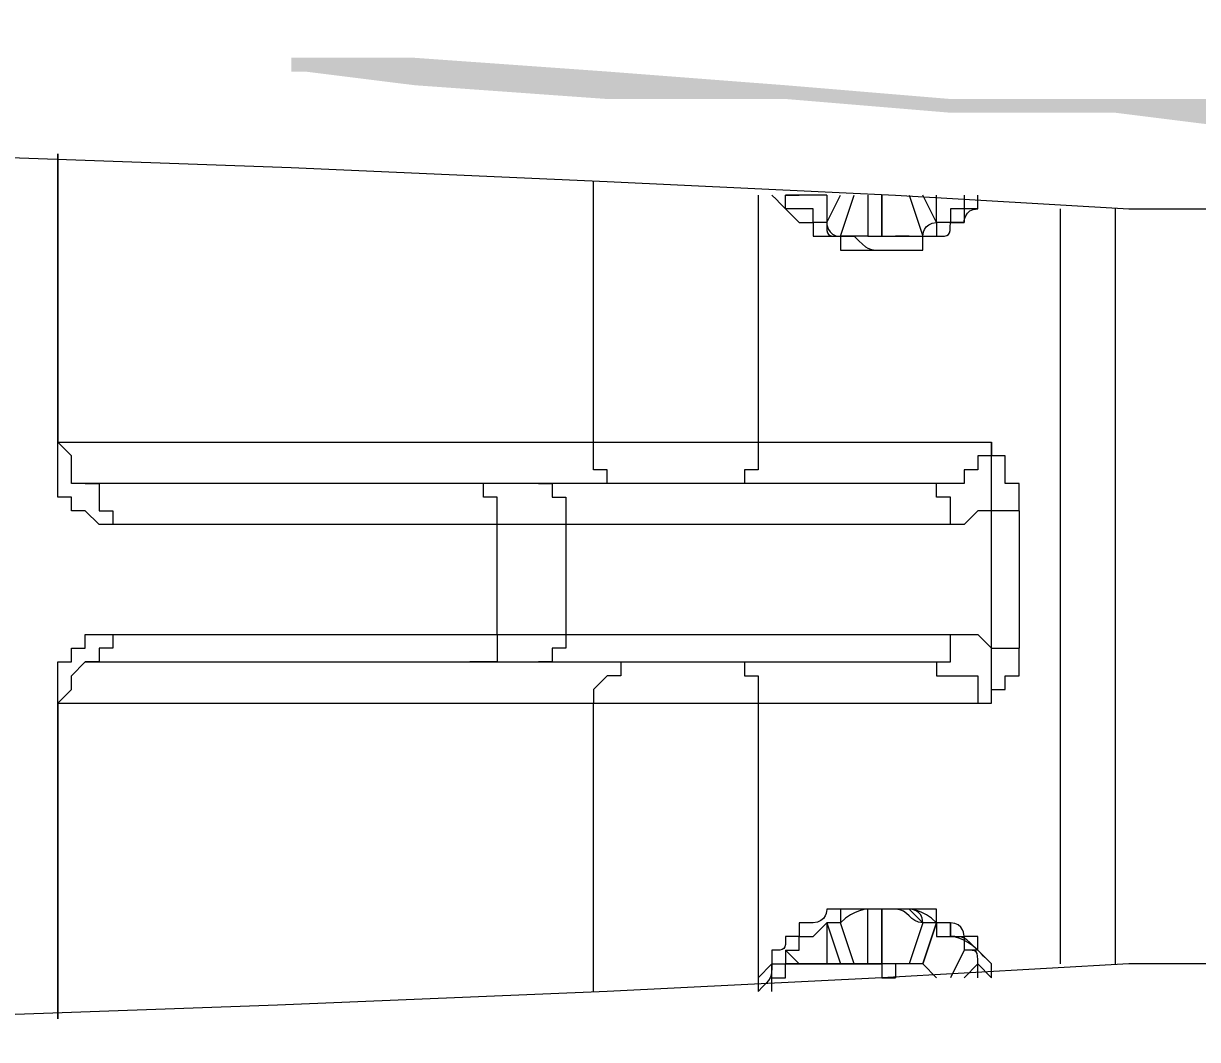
# Model space of a CAD drawing. Header units: millimetres. Extents: x 25083 to 52777, y 24772 to 45779.
# Drawn here: x 39403.09 to 39434.84, y 33843.13 to 33870.61 of the extents above; entities that cross this region are included whole.
import ezdxf

# ---------------------------------------------------------------- set-up
doc = ezdxf.new("R2010")
doc.units = ezdxf.units.MM
doc.styles.get("Standard").update_dxf_attribs({"font": ''})
doc.styles.get('Standard').set_extended_font_data('SimSun')
doc.dimstyles.new('ISO-25', dxfattribs={"dimtxt": 2.5, "dimasz": 2.5, "dimexe": 1.25, "dimexo": 0.625, "dimtad": 1, "dimtxsty": 'Standard', "dimcen": 2.5, "dimadec": 0, "dimazin": 0, "dimtfac": 1, "dimtmove": 0, "dimatfit": 3, "dimfxl": 1, "dimarcsym": 0})

# ---------------------------------------------------------------- blocks, each defined once
blk = doc.blocks.new('*D925')
at = {"color": 0, "lineweight": -2}
for p, q in [((29677.862, 34881.662), (29677.862, 32448.293)), ((40733.017, 34757.645), (40733.017, 32448.293)), ((29680.362, 32449.543), (40730.517, 32449.543))]:
    blk.add_line(p, q, dxfattribs=at)
at = {"color": 0}
for points in [[(29680.362, 32449.96), (29680.362, 32449.127), (29677.862, 32449.543)], [(40730.517, 32449.127), (40730.517, 32449.96), (40733.017, 32449.543)]]:
    blk.add_solid(points, dxfattribs=at)
at = {"layer": 'DEFPOINTS', "color": 0}
for p in [(29677.862, 34882.287), (40733.017, 34758.27), (40733.017, 32449.543)]:
    blk.add_point(p, dxfattribs=at)
at = {"color": 0, "insert": (35205.439, 32451.628), "char_height": 2.5, "attachment_point": 5}
blk.add_mtext('11055,15', dxfattribs=at)
blk = doc.blocks.new('zw$D2F4')
h = blk.add_hatch(color=7)
edge = h.paths.add_edge_path(flags=0)
edge.add_spline(control_points=[(690.356, 101.752), (690.356, 101.752), (690.356, 90.983), (690.356, 90.983), (690.356, 90.983), (690.728, 90.983), (690.728, 90.983), (690.728, 90.983), (690.728, 93.954), (690.728, 93.954), (690.728, 93.954), (691.099, 98.039), (691.099, 98.039), (691.099, 98.039), (691.099, 101.752), (691.099, 101.752), (691.099, 101.752), (690.356, 101.752), (690.356, 101.752), (690.356, 101.752), (690.356, 101.752), (690.356, 101.752)], knot_values=[0, 0, 0, 0, 1, 1, 1, 2, 2, 2, 3, 3, 3, 4, 4, 4, 5, 5, 5, 6, 6, 6, 7, 7, 7, 7], degree=3, periodic=0)
edge = h.paths.add_edge_path(flags=0)
edge.add_spline(control_points=[(689.985, 80.585), (689.985, 80.585), (689.985, 80.214), (689.985, 80.214), (689.985, 80.214), (689.614, 77.243), (689.614, 77.243), (689.614, 77.243), (689.242, 72.044), (689.242, 72.044), (689.242, 72.044), (689.242, 67.216), (689.242, 67.216), (689.242, 67.216), (688.871, 62.76), (688.871, 62.76), (688.871, 62.76), (688.871, 58.303), (688.871, 58.303), (688.871, 58.303), (688.5, 55.332), (688.5, 55.332), (688.5, 55.332), (688.5, 52.733), (688.5, 52.733), (688.5, 52.733), (688.871, 52.733), (688.871, 52.733), (688.871, 52.733), (689.242, 55.332), (689.242, 55.332), (689.242, 55.332), (689.242, 55.332), (689.242, 55.332), (689.242, 55.332), (689.242, 62.76), (689.242, 62.76), (689.242, 62.76), (689.614, 67.216), (689.614, 67.216), (689.614, 67.216), (689.985, 72.044), (689.985, 72.044), (689.985, 72.044), (690.356, 77.243), (690.356, 77.243), (690.356, 77.243), (690.356, 80.585), (690.356, 80.585), (690.356, 80.585), (689.985, 80.585), (689.985, 80.585), (689.985, 80.585), (689.985, 80.585), (689.985, 80.585)], knot_values=[0, 0, 0, 0, 1, 1, 1, 2, 2, 2, 3, 3, 3, 4, 4, 4, 5, 5, 5, 6, 6, 6, 7, 7, 7, 8, 8, 8, 9, 9, 9, 10, 10, 10, 11, 11, 11, 12, 12, 12, 13, 13, 13, 14, 14, 14, 15, 15, 15, 16, 16, 16, 17, 17, 17, 18, 18, 18, 18], degree=3, periodic=0)
at = {"color": 7, "lineweight": 5}
for points in [[(665.847, 53.104), (665.847, 57.932), (665.475, 64.616), (665.104, 72.044), (664.733, 80.956), (664.361, 91.354), (663.99, 102.124)], [(688.128, 101.752), (687.757, 90.983), (687.386, 80.585)], [(672.903, 86.898), (664.361, 86.898)], [(664.361, 86.898), (672.903, 86.898)], [(672.903, 86.898), (673.274, 86.527)], [(672.903, 86.898), (672.903, 61.646)], [(672.903, 86.898), (673.645, 86.898)], [(673.645, 86.898), (674.017, 86.898), (674.017, 86.527), (674.388, 86.527), (674.388, 86.155), (674.759, 86.155), (674.759, 85.413)], [(677.73, 85.413), (677.73, 85.784), (678.102, 86.155), (678.102, 86.527), (678.473, 86.527), (678.473, 86.898), (679.216, 86.898)], [(678.844, 86.527), (679.587, 86.527), (679.958, 86.898)], [(679.216, 86.898), (679.958, 86.898)], [(687.757, 86.898), (679.958, 86.898)], [(679.958, 86.898), (687.757, 86.898)], [(679.958, 86.898), (679.958, 61.646)], [(673.274, 86.527), (673.645, 86.527)], [(673.645, 86.527), (674.017, 86.155)], [(678.844, 86.155), (678.844, 86.527)], [(674.017, 86.155), (674.017, 63.131)], [(674.759, 85.413), (674.388, 85.413), (674.388, 85.784), (674.017, 85.784), (674.017, 86.155)], [(678.844, 86.155), (678.844, 85.784), (678.102, 85.784), (678.102, 85.413), (677.73, 85.413)], [(678.844, 63.131), (678.844, 86.155)], [(674.759, 85.413), (674.759, 62.76)], [(677.73, 62.76), (677.73, 85.413)], [(687.386, 80.585), (687.014, 72.044)], [(674.759, 75.015), (674.017, 75.015), (674.017, 75.386), (674.017, 75.757)], [(677.73, 75.015), (678.473, 75.015), (678.473, 75.386), (678.844, 75.386), (678.844, 75.757)], [(674.759, 75.015), (677.73, 75.015)], [(674.759, 73.158), (674.388, 73.158), (674.388, 73.529), (674.017, 73.529), (674.017, 73.9)], [(678.844, 73.9), (678.844, 73.529), (678.473, 73.529), (678.473, 73.158), (678.102, 73.158), (677.73, 73.158)], [(677.73, 73.158), (674.759, 73.158)], [(665.104, 72.415), (672.903, 72.415)], [(674.017, 71.672), (673.645, 71.672), (673.645, 72.044), (673.274, 72.415), (672.903, 72.415)], [(678.844, 71.672), (678.844, 72.044), (679.216, 72.044), (679.216, 72.415), (679.587, 72.415), (679.958, 72.415)], [(679.958, 72.415), (687.014, 72.415)], [(687.014, 72.044), (686.643, 64.245)], [(674.017, 68.701), (674.017, 68.33), (673.645, 68.33), (673.645, 67.959), (672.903, 67.959)], [(679.958, 67.959), (679.216, 67.959), (679.216, 68.33), (678.844, 68.33), (678.844, 68.701)], [(672.903, 67.959), (665.475, 67.959)], [(686.643, 67.959), (679.958, 67.959)], [(665.104, 67.587), (665.847, 67.587), (665.847, 67.216)], [(665.104, 67.587), (665.475, 67.587), (665.475, 67.216), (665.847, 67.216), (665.847, 66.102)], [(665.847, 66.845), (666.218, 67.216)], [(665.847, 63.502), (665.847, 67.216)], [(666.218, 67.216), (666.218, 66.845), (666.589, 66.845), (666.589, 66.473), (666.961, 66.102)], [(666.961, 66.473), (666.961, 66.845), (666.589, 66.845), (666.589, 67.216)], [(686.271, 67.216), (685.9, 66.845), (685.9, 66.473), (685.529, 66.473)], [(685.9, 66.102), (685.9, 66.473), (686.271, 66.473), (686.271, 67.216), (686.643, 67.216)], [(686.643, 67.216), (686.643, 66.845)], [(686.643, 66.102), (686.643, 67.216)], [(665.847, 66.102), (665.847, 64.616), (665.475, 64.616), (665.475, 64.245)], [(666.961, 66.102), (665.847, 65.731)], [(666.961, 66.102), (665.847, 66.102)], [(667.332, 64.988), (667.332, 66.102)], [(685.529, 66.102), (685.529, 65.731), (685.157, 65.731), (685.157, 64.988)], [(685.9, 66.102), (686.643, 65.731)], [(686.643, 66.102), (685.9, 66.102)], [(665.847, 65.359), (666.961, 65.731)], [(685.529, 65.731), (686.643, 65.359)], [(685.529, 64.988), (685.529, 65.731)], [(665.847, 64.988), (667.332, 64.988)], [(686.643, 64.988), (685.529, 64.988)], [(665.847, 64.616), (667.332, 64.616)], [(667.332, 64.616), (665.847, 64.616)], [(667.332, 63.502), (667.332, 64.616)], [(685.157, 64.616), (685.157, 63.502)], [(686.643, 64.616), (685.529, 64.616)], [(685.529, 64.616), (686.643, 64.616)], [(685.529, 63.874), (685.529, 64.245)], [(686.643, 64.245), (686.271, 57.932), (686.271, 53.104)], [(666.961, 63.502), (665.847, 63.874)], [(686.643, 63.874), (685.529, 63.502)], [(685.529, 63.874), (685.529, 63.131)], [(665.475, 63.131), (665.847, 63.502)], [(665.847, 63.502), (666.961, 63.131)], [(666.961, 63.131), (665.847, 63.502)], [(685.9, 63.131), (686.643, 63.502)], [(666.961, 63.131), (666.589, 63.131), (666.589, 62.388), (666.218, 62.388)], [(674.017, 63.131), (673.645, 63.131), (673.645, 62.017), (673.274, 62.017), (672.903, 62.017), (672.903, 61.646)], [(674.017, 63.131), (674.017, 62.76), (674.759, 62.76)], [(677.73, 62.76), (678.473, 62.76), (678.473, 63.131), (678.844, 63.131)], [(679.958, 61.646), (679.587, 61.646), (679.587, 62.017), (679.216, 62.017), (679.216, 62.388), (678.844, 62.388), (678.844, 62.76), (678.844, 63.131)], [(685.9, 62.76), (685.9, 63.131), (685.529, 63.131)], [(685.9, 62.76), (685.9, 63.131), (685.529, 63.131)], [(685.9, 63.131), (686.643, 63.131)], [(686.643, 62.388), (686.271, 62.388), (686.271, 62.76), (685.9, 62.76), (685.9, 63.131)], [(666.218, 62.388), (665.475, 62.76)], [(666.961, 62.76), (666.589, 62.76)], [(666.961, 62.76), (666.589, 62.76)], [(674.759, 62.76), (674.759, 62.017), (674.388, 61.646)], [(678.102, 61.646), (678.102, 62.017), (677.73, 62.388), (677.73, 62.76)], [(686.271, 62.017), (686.271, 62.388), (685.9, 62.388), (685.9, 62.76)], [(686.271, 62.017), (686.271, 62.388), (685.9, 62.388), (685.9, 62.76)], [(665.847, 62.017), (665.475, 62.388)], [(666.218, 62.017), (666.218, 62.388)], [(665.475, 62.017), (665.847, 62.017)], [(672.903, 61.646), (674.388, 61.646)], [(672.903, 61.646), (673.274, 61.646), (673.274, 61.274), (673.645, 61.274), (673.645, 60.903), (674.017, 60.903), (674.388, 60.903)], [(674.388, 61.646), (678.102, 61.646)], [(674.388, 61.646), (674.388, 60.903)], [(678.102, 60.903), (678.102, 61.646)], [(678.102, 61.646), (679.958, 61.646)], [(678.102, 60.903), (678.844, 60.903), (678.844, 61.274), (679.587, 61.274), (679.587, 61.646), (679.958, 61.646)], [(678.102, 60.903), (674.388, 60.903)], [(686.271, 59.789), (665.847, 59.789)], [(686.271, 58.303), (665.847, 58.303)]]:
    blk.add_lwpolyline(points, dxfattribs=at)
for points in [[(672.903, 86.898), (672.903, 86.898), (672.903, 86.898), (672.903, 86.898)], [(679.958, 86.898), (679.958, 86.898), (679.958, 86.898), (679.958, 86.898)], [(665.475, 67.959), (665.104, 67.959), (665.104, 67.959), (665.104, 67.959)], [(665.847, 67.587), (665.475, 67.587), (665.475, 67.587), (665.104, 67.959)], [(665.847, 67.587), (665.847, 67.587), (665.475, 67.959), (665.475, 67.959)], [(666.218, 67.587), (666.218, 67.587), (665.847, 67.587), (665.847, 67.587)], [(666.589, 67.216), (666.218, 67.216), (666.218, 67.216), (666.218, 67.587)], [(686.643, 67.587), (686.271, 67.216), (686.271, 67.216), (686.271, 67.216)], [(686.643, 67.587), (686.643, 67.587), (686.643, 67.587), (686.643, 67.587)], [(666.218, 67.216), (666.218, 67.216), (666.218, 67.216), (665.847, 67.216)], [(686.643, 67.216), (686.643, 67.216), (686.643, 67.216), (686.643, 67.216)], [(686.643, 67.216), (686.643, 67.216), (686.643, 67.216), (686.643, 67.216)], [(667.332, 66.102), (667.332, 66.102), (666.961, 66.102), (666.961, 66.473)], [(685.529, 66.473), (685.529, 66.102), (685.529, 66.102), (685.529, 66.102)], [(666.961, 66.102), (666.961, 66.102), (666.961, 66.102), (666.961, 66.102)], [(666.961, 65.731), (666.961, 66.102), (666.961, 66.102), (666.961, 66.102)], [(666.961, 65.731), (666.961, 66.102), (666.961, 66.102), (666.961, 66.102)], [(666.961, 66.102), (666.961, 66.102), (666.961, 66.102), (666.961, 66.102)], [(685.9, 66.102), (685.529, 66.102), (685.529, 66.102), (685.529, 65.731)], [(685.9, 66.102), (685.9, 66.102), (685.529, 66.102), (685.529, 65.731)], [(685.9, 66.102), (685.9, 66.102), (685.9, 66.102), (685.9, 66.102)], [(685.9, 66.102), (685.9, 66.102), (685.9, 66.102), (685.9, 66.102)], [(666.961, 65.731), (666.961, 65.731), (666.961, 65.731), (666.961, 65.731)], [(667.332, 65.731), (666.961, 65.731), (666.961, 65.731), (666.961, 65.731)], [(666.961, 65.731), (666.961, 65.731), (666.961, 65.731), (666.961, 65.731)], [(667.332, 64.988), (667.332, 64.988), (667.332, 65.359), (666.961, 65.731)], [(667.332, 65.359), (667.332, 65.359), (667.332, 65.731), (667.332, 65.731)], [(685.529, 65.731), (685.529, 65.731), (685.529, 65.731), (685.529, 65.731)], [(685.529, 65.731), (685.529, 65.731), (685.529, 65.359), (685.529, 65.359)], [(667.332, 64.616), (667.332, 64.988), (667.332, 64.988), (667.332, 65.359)], [(685.529, 65.359), (685.157, 64.988), (685.157, 64.988), (685.157, 64.616)], [(667.332, 64.616), (667.332, 64.616), (667.332, 64.988), (667.332, 64.988)], [(667.332, 64.988), (667.332, 64.988), (667.332, 64.988), (667.332, 64.988)], [(667.332, 64.616), (667.332, 64.616), (667.332, 64.988), (667.332, 64.988)], [(685.157, 64.988), (685.157, 64.988), (685.157, 64.616), (685.157, 64.616)], [(685.529, 64.988), (685.529, 64.988), (685.529, 64.616), (685.529, 64.616)], [(667.332, 64.245), (667.332, 64.245), (667.332, 64.245), (667.332, 64.616)], [(667.332, 64.616), (667.332, 64.616), (667.332, 64.616), (667.332, 64.616)], [(667.332, 64.245), (667.332, 64.245), (667.332, 64.616), (667.332, 64.616)], [(667.332, 64.245), (667.332, 64.245), (667.332, 64.616), (667.332, 64.616)], [(685.529, 64.616), (685.529, 64.245), (685.529, 64.245), (685.529, 64.245)], [(685.529, 64.616), (685.529, 64.616), (685.529, 64.616), (685.529, 64.616)], [(685.529, 64.616), (685.529, 64.616), (685.529, 64.245), (685.529, 64.245)], [(685.529, 64.616), (685.529, 64.616), (685.529, 64.245), (685.529, 64.245)], [(665.847, 64.245), (665.847, 64.245), (665.475, 64.245), (665.475, 64.245)], [(666.961, 63.502), (666.961, 63.874), (667.332, 63.874), (667.332, 64.245)], [(667.332, 63.874), (667.332, 63.874), (667.332, 64.245), (667.332, 64.245)], [(667.332, 64.245), (667.332, 64.245), (667.332, 64.245), (667.332, 64.245)], [(667.332, 63.874), (667.332, 63.874), (667.332, 64.245), (667.332, 64.245)], [(667.332, 63.874), (667.332, 63.874), (667.332, 64.245), (667.332, 64.245)], [(667.332, 63.874), (667.332, 63.874), (667.332, 64.245), (667.332, 64.245)], [(667.332, 63.874), (667.332, 63.874), (667.332, 64.245), (667.332, 64.245)], [(667.332, 64.245), (667.332, 64.245), (667.332, 64.245), (667.332, 64.245)], [(667.332, 64.245), (667.332, 64.245), (667.332, 64.245), (667.332, 64.245)], [(667.332, 64.245), (667.332, 64.245), (667.332, 64.245), (667.332, 64.245)], [(667.332, 64.245), (667.332, 64.245), (667.332, 64.245), (667.332, 64.245)], [(685.529, 64.245), (685.529, 64.245), (685.529, 64.245), (685.529, 63.874)], [(685.529, 64.245), (685.529, 64.245), (685.529, 64.245), (685.529, 64.245)], [(685.529, 64.245), (685.529, 63.874), (685.529, 63.874), (685.529, 63.874)], [(685.529, 64.245), (685.529, 63.874), (685.529, 63.874), (685.529, 63.874)], [(685.529, 64.245), (685.529, 64.245), (685.529, 64.245), (685.529, 64.245)], [(685.529, 64.245), (685.529, 63.874), (685.529, 63.502), (685.529, 63.502)], [(685.529, 64.245), (685.529, 63.874), (685.529, 63.874), (685.529, 63.874)], [(685.529, 64.245), (685.529, 64.245), (685.529, 64.245), (685.529, 64.245)], [(685.529, 64.245), (685.529, 64.245), (685.529, 64.245), (685.529, 64.245)], [(685.529, 64.245), (685.529, 64.245), (685.529, 64.245), (685.529, 64.245)], [(685.529, 64.245), (685.529, 64.245), (685.529, 64.245), (685.529, 64.245)], [(685.529, 64.245), (685.529, 64.245), (685.529, 64.245), (685.529, 64.245)], [(666.961, 63.131), (667.332, 63.502), (667.332, 63.874), (667.332, 63.874)], [(666.961, 63.502), (666.961, 63.502), (667.332, 63.874), (667.332, 63.874)], [(666.961, 63.502), (667.332, 63.502), (667.332, 63.874), (667.332, 63.874)], [(667.332, 63.874), (667.332, 63.874), (667.332, 63.874), (667.332, 63.874)], [(667.332, 63.874), (667.332, 63.874), (667.332, 63.874), (667.332, 63.874)], [(667.332, 63.874), (667.332, 63.874), (667.332, 63.874), (667.332, 63.874)], [(685.529, 63.874), (685.529, 63.874), (685.529, 63.874), (685.529, 63.874)], [(685.529, 63.874), (685.529, 63.874), (685.529, 63.502), (685.529, 63.502)], [(685.529, 63.874), (685.529, 63.874), (685.529, 63.874), (685.529, 63.874)], [(685.529, 63.874), (685.529, 63.874), (685.529, 63.874), (685.529, 63.874)], [(685.529, 63.874), (685.529, 63.874), (685.529, 63.502), (685.529, 63.502)], [(666.961, 63.502), (666.961, 63.502), (666.961, 63.502), (666.961, 63.502)], [(666.961, 62.76), (666.961, 63.131), (666.961, 63.131), (666.961, 63.502)], [(666.961, 63.131), (666.961, 63.502), (666.961, 63.502), (666.961, 63.502)], [(666.961, 63.131), (666.961, 63.502), (666.961, 63.502), (666.961, 63.502)], [(666.961, 63.502), (666.961, 63.502), (666.961, 63.502), (666.961, 63.502)], [(666.961, 63.131), (666.961, 63.502), (666.961, 63.502), (666.961, 63.502)], [(666.961, 63.502), (666.961, 63.502), (666.961, 63.502), (666.961, 63.502)], [(666.961, 63.131), (666.961, 63.502), (666.961, 63.502), (666.961, 63.502)], [(667.332, 63.131), (667.332, 63.131), (667.332, 63.502), (667.332, 63.502)], [(667.332, 63.502), (667.332, 63.502), (667.332, 63.502), (667.332, 63.502)], [(685.157, 63.502), (685.529, 63.502), (685.529, 63.502), (685.529, 63.502)], [(685.529, 63.502), (685.529, 63.502), (685.529, 63.502), (685.529, 63.131)], [(685.529, 63.502), (685.529, 63.502), (685.529, 63.502), (685.529, 63.502)], [(685.529, 63.502), (685.529, 63.502), (685.529, 63.502), (685.529, 63.131)], [(685.529, 63.502), (685.529, 63.502), (685.529, 63.502), (685.529, 63.502)], [(685.529, 63.502), (685.529, 63.502), (685.529, 63.502), (685.529, 63.502)], [(685.529, 63.502), (685.529, 63.502), (685.529, 63.131), (685.529, 63.131)], [(685.529, 63.502), (685.529, 63.502), (685.529, 63.502), (685.529, 63.502)], [(685.529, 63.502), (685.529, 63.502), (685.529, 63.502), (685.529, 63.502)], [(685.529, 63.502), (685.529, 63.502), (685.529, 63.502), (685.529, 63.502)], [(685.529, 63.502), (685.529, 63.502), (685.529, 63.502), (685.529, 63.502)], [(685.529, 63.502), (685.529, 63.502), (685.529, 63.502), (685.529, 63.502)], [(685.529, 63.502), (685.529, 63.502), (685.9, 63.502), (685.9, 63.131)], [(666.961, 63.131), (666.961, 63.131), (666.961, 63.131), (666.961, 63.131)], [(666.961, 63.131), (666.961, 63.131), (666.961, 63.131), (666.961, 63.131)], [(666.961, 63.131), (666.961, 63.131), (666.961, 63.131), (666.961, 63.131)], [(666.961, 63.131), (666.961, 63.131), (666.961, 63.131), (667.332, 63.131)], [(666.961, 63.131), (666.961, 63.131), (666.961, 63.131), (666.961, 63.131)], [(666.961, 62.76), (666.961, 62.76), (666.961, 63.131), (666.961, 63.131)], [(666.961, 63.131), (666.961, 63.131), (666.961, 63.131), (666.961, 63.131)], [(666.961, 63.131), (666.961, 63.131), (666.961, 63.131), (666.961, 63.131)], [(666.961, 62.76), (666.961, 62.76), (666.961, 62.76), (666.961, 63.131)], [(666.961, 63.131), (666.961, 63.131), (666.961, 63.131), (666.961, 63.131)], [(685.529, 63.131), (685.529, 63.131), (685.529, 63.131), (685.529, 63.131)], [(685.529, 63.131), (685.529, 63.131), (685.529, 63.131), (685.529, 63.131)], [(685.529, 63.131), (685.529, 62.76), (685.529, 62.76), (685.9, 62.76)], [(685.529, 63.131), (685.529, 63.131), (685.529, 63.131), (685.529, 63.131)], [(685.9, 63.131), (685.9, 63.131), (685.9, 63.131), (685.9, 63.131)], [(666.218, 62.017), (666.589, 62.388), (666.589, 62.388), (666.589, 62.76)], [(666.218, 62.017), (666.589, 62.388), (666.589, 62.76), (666.589, 62.76)], [(666.589, 62.76), (666.589, 62.76), (666.589, 62.76), (666.961, 62.76)], [(666.589, 62.76), (666.589, 62.76), (666.589, 62.76), (666.589, 62.76)], [(666.589, 62.76), (666.589, 62.76), (666.589, 62.76), (666.589, 62.76)], [(666.589, 62.76), (666.589, 62.76), (666.589, 62.76), (666.589, 62.76)], [(666.589, 62.76), (666.589, 62.76), (666.961, 62.76), (666.961, 62.76)], [(666.589, 62.76), (666.589, 62.76), (666.589, 62.76), (666.961, 62.76)], [(666.589, 62.388), (666.589, 62.388), (666.961, 62.388), (666.961, 62.76)], [(666.961, 62.76), (666.961, 62.76), (666.961, 62.76), (666.961, 62.76)], [(666.961, 62.76), (666.961, 62.76), (666.961, 62.76), (666.961, 62.76)], [(666.961, 62.76), (666.961, 62.76), (666.961, 62.76), (666.961, 62.76)], [(685.9, 62.76), (685.9, 62.76), (685.9, 62.76), (685.9, 62.76)], [(685.9, 62.76), (685.9, 62.76), (685.9, 62.76), (685.9, 62.76)], [(685.9, 62.76), (685.9, 62.76), (685.9, 62.76), (685.9, 62.76)], [(685.9, 62.76), (685.9, 62.76), (685.9, 62.76), (685.9, 62.76)], [(685.9, 62.76), (685.9, 62.76), (685.9, 62.76), (685.9, 62.76)], [(685.9, 62.76), (685.9, 62.76), (685.9, 62.76), (685.9, 62.76)], [(685.9, 62.76), (685.9, 62.76), (685.9, 62.76), (685.9, 62.76)], [(685.9, 62.76), (685.9, 62.76), (685.9, 62.76), (685.9, 62.76)], [(685.9, 62.76), (685.9, 62.76), (685.9, 62.76), (685.9, 62.76)], [(685.9, 62.76), (685.9, 62.388), (685.9, 62.388), (685.9, 62.388)], [(685.9, 62.76), (685.9, 62.76), (685.9, 62.76), (685.9, 62.76)], [(685.9, 62.76), (685.9, 62.76), (685.9, 62.76), (685.9, 62.76)], [(685.9, 62.76), (685.9, 62.76), (685.9, 62.76), (685.9, 62.76)], [(665.847, 62.017), (666.218, 62.017), (666.218, 62.017), (666.218, 62.388)], [(666.218, 62.017), (666.218, 62.017), (666.218, 62.388), (666.218, 62.388)], [(666.589, 62.017), (666.589, 62.388), (666.589, 62.388), (666.589, 62.388)], [(685.9, 62.388), (685.9, 62.388), (686.271, 62.388), (686.271, 62.017)], [(665.475, 61.646), (665.475, 61.646), (665.847, 62.017), (665.847, 62.017)], [(665.847, 61.646), (665.847, 61.646), (666.218, 62.017), (666.218, 62.017)], [(665.847, 62.017), (665.847, 62.017), (665.847, 62.017), (665.847, 62.017)], [(665.847, 61.646), (665.847, 61.646), (666.218, 62.017), (666.218, 62.017)], [(665.847, 61.646), (666.218, 62.017), (666.218, 62.017), (666.218, 62.017)], [(666.218, 62.017), (666.218, 62.017), (666.218, 62.017), (666.589, 62.017)], [(666.218, 62.017), (666.218, 62.017), (666.218, 62.017), (666.218, 62.017)], [(666.218, 62.017), (666.218, 62.017), (666.218, 62.017), (666.218, 62.017)], [(666.218, 62.017), (666.218, 62.017), (666.218, 62.017), (666.218, 62.017)], [(666.218, 62.017), (666.218, 62.017), (666.218, 62.017), (666.218, 62.017)], [(666.218, 62.017), (666.218, 62.017), (666.218, 62.017), (666.218, 62.017)], [(666.218, 62.017), (666.218, 62.017), (666.218, 62.017), (666.218, 62.017)], [(666.218, 62.017), (666.218, 62.017), (666.218, 62.017), (666.218, 62.017)], [(666.218, 62.017), (666.218, 62.017), (666.218, 62.017), (666.218, 62.017)], [(686.271, 62.017), (686.271, 62.017), (686.271, 62.017), (686.271, 62.017)], [(686.271, 62.017), (686.271, 62.017), (686.271, 62.017), (686.271, 62.017)], [(686.271, 62.017), (686.271, 62.017), (686.271, 62.017), (686.271, 62.017)], [(686.271, 62.017), (686.271, 62.017), (686.271, 62.017), (686.271, 62.017)], [(686.271, 62.017), (686.271, 62.017), (686.271, 62.017), (686.271, 62.017)], [(686.271, 62.017), (686.271, 62.017), (686.271, 62.017), (686.643, 62.017)], [(686.271, 62.017), (686.271, 62.017), (686.271, 62.017), (686.271, 62.017)], [(686.271, 62.017), (686.271, 62.017), (686.271, 62.017), (686.271, 62.017)], [(686.271, 62.017), (686.271, 62.017), (686.271, 62.017), (686.271, 62.017)], [(686.271, 62.017), (686.271, 62.017), (686.271, 62.017), (686.271, 62.017)], [(686.271, 62.017), (686.271, 62.017), (686.271, 62.017), (686.271, 62.017)], [(665.475, 61.646), (665.847, 61.646), (665.847, 61.646), (665.847, 61.646)], [(665.475, 61.646), (665.475, 61.646), (665.847, 61.646), (665.847, 61.646)], [(665.475, 61.646), (665.475, 61.646), (665.475, 61.646), (665.475, 61.646)], [(665.475, 61.646), (665.475, 61.646), (665.847, 61.646), (665.847, 61.646)], [(665.475, 61.646), (665.847, 61.646), (665.847, 61.646), (665.847, 61.646)], [(665.475, 61.646), (665.475, 61.646), (665.475, 61.646), (665.475, 61.646)], [(665.847, 61.646), (665.847, 61.646), (665.847, 61.646), (665.847, 61.646)]]:
    blk.add_open_spline(points, degree=3, dxfattribs=at)
blk = doc.blocks.new('zw$50CE')
blk.add_blockref('zw$D2F4', (22.01, 103.569))

msp = doc.modelspace()

# ---------------------------------------------------------------- block references
at = {"rotation": 90}
msp.add_blockref('zw$50CE', (39594.481, 33157.316), dxfattribs=at)

# ---------------------------------------------------------------- dimensions: what is measured, and where the dimension line sits
dim = msp.add_linear_dim(base=(40733.0166, 32449.5434), p1=(29677.8617, 34882.2868), p2=(40733.0166, 34758.2702), dimstyle='ISO-25')
dim.commit()
dim.dimension.update_dxf_attribs({"geometry": '*D925', "text_midpoint": (35205.4391, 32449.5434), "dimtype": 160})

doc.saveas('drawing.dxf')
